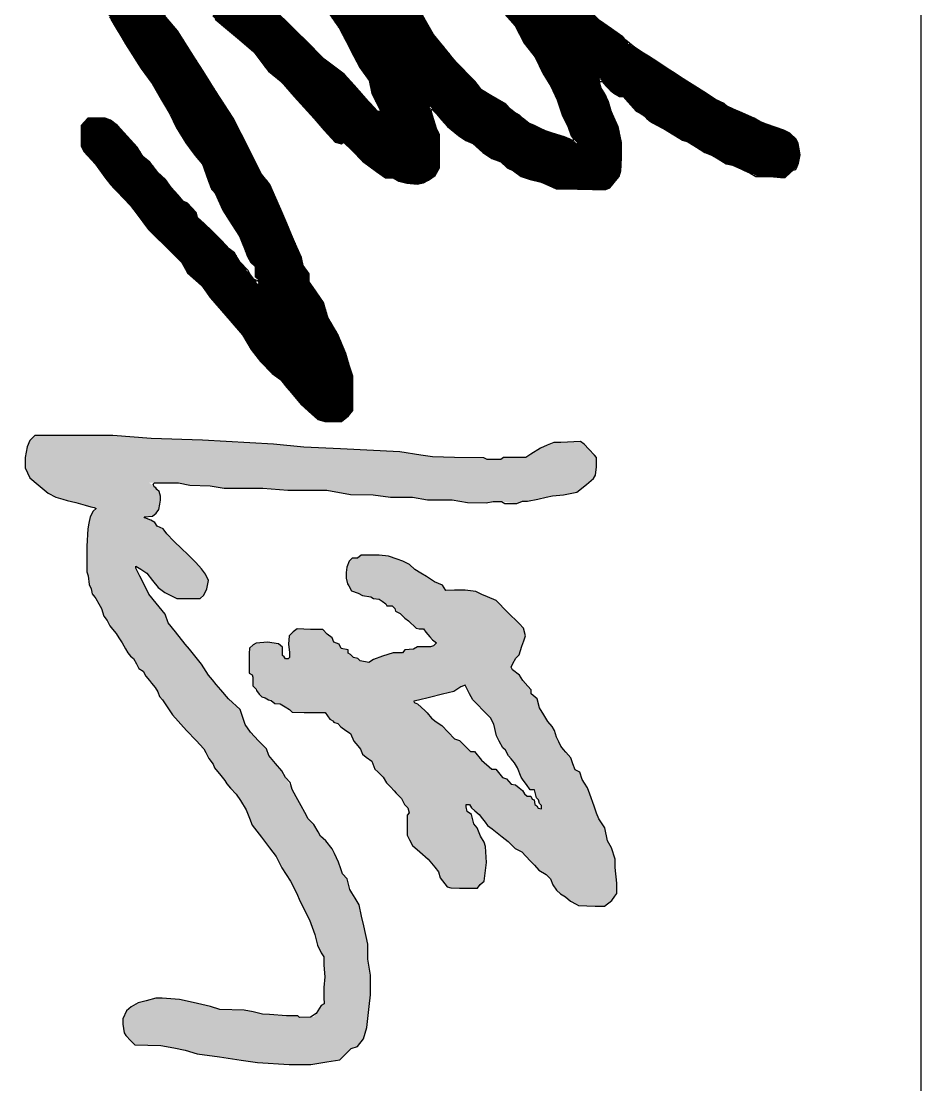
# Model space of a CAD drawing. Extents: x 14207793 to 14719554, y -1675802 to -1228715.
# Drawn here: x 14476330 to 14476996, y -1673942 to -1673155 of the extents above; entities that cross this region are included whole.
import ezdxf

# ---------------------------------------------------------------- set-up
doc = ezdxf.new("R2010")
doc.units = 0
doc.header["$LTSCALE"] = 500
doc.header["$MEASUREMENT"] = 0
doc.layers.get('0').update_dxf_attribs({"linetype": 'CONTINUOUS'})
doc.layers.add('PUB_TITLE', color=4, linetype='CONTINUOUS')

# ---------------------------------------------------------------- blocks, each defined once
blk = doc.blocks.new('dfgj')
h = blk.add_hatch()
h.set_pattern_fill('ANSI31', color=256)
h.set_pattern_definition([(45, (0, 0), (-1.122532015, 1.122532015), [])])
h.paths.add_polyline_path([(24137.1, 20204.9), (24174.1, 20230.8), (24197.3, 20243), (24243.7, 20267.4), (24266.9, 20283.8), (24289.5, 20288.5), (24311.3, 20299.4), (24321.4, 20304.5), (24321.4, 20299.1), (24303.5, 20282.9), (24275.2, 20257.5), (24255.8, 20240), (24229.1, 20204.7), (24195.3, 20170.9), (24183.6, 20159.2), (24157.2, 20132.8), (24138.2, 20113.8), (24124.1, 20095.7), (24108.7, 20076.1), (24082.1, 20051.5), (24061.6, 20032.6), (24042.7, 20015.1), (23991.9, 19969.7), (23959.9, 19942.6), (23933.7, 19915.5), (23912.6, 19901.3), (23872.4, 19860.8), (23850.5, 19849.7), (23831.4, 19834.3), (23808.6, 19823.4), (23786.4, 19806.7), (23766.2, 19798.1), (23748.8, 19782.7), (23714, 19751.9), (23689.9, 19730.6), (23682.7, 19718.1), (23686.4, 19683.4), (23699.5, 19670.3), (23722, 19670.3), (23770.4, 19670.3), (23790.6, 19675.4), (23806.6, 19681.4), (23821.3, 19686.9), (23837.6, 19693), (23848.1, 19697), (23879.6, 19708.8), (23893.8, 19714.1), (23930.4, 19722.1), (23945.3, 19727.5), (23963.3, 19738.6), (23983.6, 19744.6), (23998.8, 19749.1), (24035.7, 19760), (24059, 19769.7), (24090.7, 19782.8), (24103.8, 19791), (24122.6, 19807), (24141.4, 19818.1), (24158.5, 19828.2), (24174.5, 19837.7), (24202.3, 19854.2), (24245.4, 19882), (24272.1, 19901), (24300.6, 19917.7), (24312.6, 19924.8), (24326.4, 19932.9), (24348.7, 19943.7), (24376.5, 19960.8), (24399.2, 19976.9), (24414, 19989.9), (24430.6, 19995.8), (24457.7, 20005.5), (24465.1, 20012), (24495.3, 20026), (24512.7, 20037.1), (24529.1, 20047.5), (24541.2, 20055.2), (24550, 20058.7), (24576.9, 20069.3), (24587.3, 20075.4), (24594.4, 20083), (24612.2, 20083), (24616.1, 20088.2), (24626.6, 20088.2), (24588.9, 20058.1), (24586.6, 20055.8), (24570.6, 20046.5), (24563.4, 20036.7), (24548.6, 20023.5), (24532, 20006.2), (24519, 19992.6), (24508, 19981.2), (24499.4, 19978.7), (24483.2, 19963.3), (24479.2, 19956), (24468.4, 19946.2), (24455.6, 19934.7), (24441, 19924.5), (24428.6, 19910.9), (24410.7, 19897.3), (24400.6, 19884.9), (24384.1, 19874.8), (24346.2, 19840.2), (24336.4, 19827.7), (24333, 19818.2), (24333, 19787.8), (24346.3, 19775.7), (24382.4, 19775.7), (24391.9, 19780.9), (24414.4, 19801.4), (24450.9, 19828.1), (24474.2, 19850.8), (24486.8, 19863), (24502.5, 19874.7), (24529.2, 19894.5), (24570.2, 19936), (24587.6, 19953.6), (24606, 19963.2), (24627.5, 19988.4), (24650, 20004.2), (24689.6, 20038.7), (24714.9, 20060.6), (24740.8, 20076), (24762.2, 20092.4), (24783, 20113), (24794, 20127.4), (24807.9, 20138.9), (24817.3, 20146.8), (24837.7, 20163.8), (24864.1, 20193), (24868, 20205.4), (24868, 20234.9), (24857.6, 20247.6), (24848.3, 20254.8), (24824.9, 20254.8), (24788.2, 20254.8), (24747.9, 20242.4), (24714.5, 20228.8), (24684.2, 20211.2), (24657.9, 20203.4), (24631.8, 20185.2), (24621.5, 20178), (24607.6, 20178), (24593.1, 20167.3), (24578.6, 20164.2), (24555.1, 20154), (24538.6, 20146.9), (24518.7, 20138.4), (24494.4, 20127.9), (24474.2, 20119.2), (24449.9, 20108.7), (24431.6, 20094), (24405.2, 20080.5), (24379.2, 20067.3), (24361, 20058), (24333.3, 20043.9), (24284.1, 20012.5), (24250.5, 19991.2), (24228.4, 19977.1), (24206.2, 19963), (24179.1, 19945.7), (24155, 19925.1), (24134.7, 19920), (24107.9, 19902), (24078.7, 19882.4), (24058.5, 19868.9), (24030.2, 19856.7), (24008, 19842.9), (23989.6, 19840.6), (23975.6, 19830.4), (23950.5, 19826.9), (23972.3, 19846.5), (23991.8, 19870.1), (24021.5, 19894.7), (24031.6, 19903.1), (24081.9, 19944.7), (24112.1, 19976.5), (24133, 19992.7), (24158.3, 20012.4), (24176.7, 20034.1), (24191.7, 20051.8), (24216.2, 20080.6), (24250.4, 20106.1), (24268.7, 20128.4), (24294.8, 20151.7), (24333.8, 20186.7), (24354, 20204.7), (24375.3, 20223.8), (24378.2, 20234.9), (24375.3, 20238.4), (24390.4, 20254.3), (24408.8, 20272.1), (24438.2, 20312.4), (24438.5, 20326.4), (24443.9, 20336.3), (24447.5, 20350.5), (24449.3, 20368.3), (24447.1, 20379.7), (24442.4, 20388.7), (24434.2, 20400.3), (24420.9, 20407.9), (24389.9, 20407.9), (24362.3, 20407.9), (24351.2, 20402.5), (24334.3, 20397.3), (24312.3, 20390.5), (24325.5, 20402.3), (24347.6, 20422.1), (24363.9, 20441.4), (24372.2, 20454.4), (24377.8, 20466.4), (24393.9, 20484.5), (24404.1, 20500.2), (24410.1, 20515.8), (24420.8, 20527.3), (24426, 20538.4), (24436.2, 20552.1), (24441.4, 20567.5), (24446.1, 20587.4), (24457.6, 20613.8), (24458, 20651.5), (24458.8, 20677.9), (24458.8, 20701.4), (24455.8, 20708.3), (24435.7, 20724.7), (24425.7, 20727.8), (24403.3, 20728.6), (24376.1, 20728.6), (24348.6, 20723.2), (24331.1, 20715.4), (24320.8, 20710.8), (24304.5, 20706.1), (24290.5, 20699.7), (24280.5, 20692.8), (24272, 20690.4), (24262.2, 20690.4), (24276.9, 20701.6), (24288.9, 20715.2), (24294.7, 20725.2), (24294.7, 20731.5), (24317.3, 20751.5), (24327.3, 20766.4), (24337.4, 20777.5), (24341.4, 20783.6), (24350.4, 20799.7), (24354.2, 20807.3), (24371.7, 20836.3), (24374.7, 20845.9), (24393.6, 20875.6), (24398.7, 20889.5), (24413.6, 20913.5), (24416, 20924.6), (24422.5, 20939.2), (24425.2, 20945.4), (24436, 20969.9), (24436, 20976), (24436, 20990.7), (24437.7, 21009.3), (24437.7, 21017.7), (24418.7, 21038.1), (24412.4, 21040.9), (24397.6, 21043.8), (24378, 21040.1), (24370.3, 21037), (24359.4, 21025.9), (24354.3, 21015), (24348.8, 20999.7), (24343.4, 20984.5), (24339.2, 20972.6), (24333, 20962.5), (24328.3, 20952.1), (24321.9, 20937.5), (24317, 20926.6), (24312, 20915.3), (24307.2, 20909.6), (24300.1, 20894.6), (24286.7, 20873.8), (24279.8, 20863), (24270.6, 20848.7), (24263.5, 20837.7), (24253.1, 20821.5), (24246.5, 20811.3), (24233.5, 20791), (24224, 20776.3), (24218.4, 20767.6), (24201.5, 20741.4), (24189.7, 20731.1), (24175.8, 20711.3), (24160.9, 20690), (24149.9, 20679.4), (24138.8, 20665.2), (24129.7, 20653.6), (24117.3, 20637.6), (24102.7, 20618.8), (24088.8, 20601), (24077.1, 20589.1), (24070.2, 20578.9), (24064.2, 20570), (24051, 20557.6), (24026.1, 20525.7), (24000.8, 20500.5), (23977.1, 20472), (23956.6, 20447.2), (23931.7, 20420.8), (23904.1, 20391.7), (23904.1, 20352.1), (23920.6, 20335.9), (23964.2, 20335.9), (23978.4, 20341.1), (24008.5, 20371.7), (24023.3, 20393.2), (24043.2, 20417.4), (24079.8, 20456.1), (24109.4, 20487.4), (24144.9, 20518.7), (24170.5, 20541.3), (24201.1, 20557.4), (24225.3, 20576.8), (24253.6, 20590), (24276.7, 20604.2), (24300.9, 20615.5), (24327, 20624.1), (24348.7, 20634.9), (24364.3, 20640), (24377.2, 20650.3), (24369.6, 20636.8), (24366, 20628.1), (24358.9, 20605.2), (24355.6, 20594.9), (24351.4, 20585.9), (24345.7, 20574), (24339.3, 20560.3), (24328.1, 20548.7), (24320.1, 20535.8), (24308.5, 20524.8), (24284.3, 20483.1), (24267.8, 20470.4), (24232.5, 20435.7), (24204.9, 20413.2), (24185.6, 20397.5), (24147.7, 20375.4), (24126.4, 20355.7), (24111.7, 20342.2), (24093.1, 20335.6), (24075.4, 20321.3), (24053.5, 20303.5), (24013.2, 20284.7), (23974.3, 20266.5), (23957, 20254.7), (23937.4, 20244.8), (23921.8, 20236.8), (23901, 20226.3), (23877.4, 20214.3), (23852.8, 20201.9), (23824.8, 20187.7), (23781.3, 20165.6), (23758.1, 20150.8), (23746.4, 20143.3), (23729.2, 20136.5), (23709.1, 20123.8), (23674.4, 20108.1), (23643.4, 20094.1), (23631.2, 20088.5), (23599.6, 20074.3), (23590.3, 20067.1), (23563.4, 20056.9), (23550.7, 20048.9), (23532.8, 20041.7), (23506.6, 20031.2), (23486.5, 20020), (23470, 20015), (23437.9, 20005.4), (23417.2, 19986.2), (23411.9, 19958), (23414.6, 19947), (23422.9, 19942.6), (23466.1, 19942.6), (23481.8, 19948.4), (23498.6, 19954.6), (23512.7, 19959.8), (23528.2, 19965.5), (23540.1, 19969.9), (23565.3, 19979.2), (23575.4, 19986.1), (23595, 19991.6), (23628, 20000.9), (23639.3, 20007.3), (23648.4, 20012.5), (23659.7, 20018.8), (23670.4, 20024.9), (23680.7, 20030.7), (23696.3, 20036.5), (23702.3, 20038.7), (23707.1, 20040.4), (23697.4, 20027.1), (23686.9, 20021.1), (23675.1, 20014.2), (23665.6, 20008.7), (23647.3, 19998.1), (23632.1, 19992.2), (23624.7, 19986.7), (23593.8, 19970.7), (23574.3, 19956.4), (23558.5, 19944.7), (23548.7, 19940.9), (23522.4, 19925.1), (23503, 19909.8), (23481.5, 19897.4), (23466, 19888.5), (23449.8, 19879.1), (23432.5, 19873.4), (23411.5, 19861.3), (23381.4, 19848.1), (23335.7, 19828.1), (23306.5, 19815.3), (23262.7, 19813.7), (23241.9, 19813), (23200.3, 19811.5), (23129.9, 19802.4), (23119.1, 19814.6), (23107.1, 19818.7), (23103.4, 19827.1), (23091.2, 19834.8), (23068.2, 19840), (23021, 19840), (23010.9, 19832.4), (23007, 19824.3), (23007, 19773.8), (23014.6, 19766), (23030.8, 19759.6), (23045.4, 19753.8), (23066, 19740.6), (23109.7, 19728.5), (23173, 19728.5), (23222.7, 19728.5), (23267.6, 19733.3), (23293, 19736), (23351.7, 19742.2), (23376.4, 19750.9), (23394, 19760.6), (23416.4, 19769.6), (23454.7, 19788), (23509.8, 19814.6), (23538.8, 19833.3), (23576.9, 19857.9), (23622.4, 19884.1), (23641.7, 19898.9), (23676.1, 19921.3), (23711.8, 19937.5), (23740.3, 19955.7), (23770.8, 19971.6), (23798.8, 19992), (23818.6, 20006.5), (23839.5, 20015.7), (23876.2, 20043.2), (23891.8, 20048.7), (23920.9, 20069.1), (23960.6, 20090.1), (23988.8, 20111.3), (24021.8, 20131.5), (24045.5, 20141), (24068.7, 20157.2), (24105, 20182.5)])
h = blk.add_hatch(color=256)
h.dxf.hatch_style = 1
h.paths.add_polyline_path([(25690.2, 20443.1), (25690.2, 20458), (25690.2, 20474.8), (25684.1, 20479.6), (25678.1, 20486.4), (25645, 20490.7), (25617.1, 20488.9), (25609.6, 20486.7), (25598.7, 20480.4), (25584.1, 20474.5), (25577.1, 20468.4), (25560.5, 20464), (25555.5, 20456.8), (25546.9, 20455), (25543, 20455), (25543, 20460.7), (25548.7, 20464.4), (25554.1, 20470.4), (25560.6, 20477.9), (25568.4, 20483.9), (25574.2, 20488.3), (25579.9, 20492.6), (25586, 20500.5), (25592.8, 20509.3), (25599.8, 20518.3), (25608, 20528.8), (25620.3, 20541.1), (25626.3, 20552.9), (25642, 20567.7), (25650, 20575.2), (25658.5, 20583.2), (25666.6, 20596.2), (25673.8, 20603.6), (25684.5, 20607.7), (25694, 20614.1), (25700.7, 20621.3), (25705.7, 20630.2), (25713.6, 20638.8), (25718.9, 20648.6), (25721.3, 20653), (25722.2, 20682.6), (25722.2, 20698.6), (25712.4, 20711.7), (25704.7, 20717.1), (25699.9, 20720.5), (25681.9, 20720.5), (25654.1, 20717.7), (25639.2, 20717.7), (25619.2, 20710.9), (25607.1, 20704.4), (25584.3, 20699.4), (25568.1, 20689.1), (25558.2, 20684.7), (25545.7, 20680.8), (25525, 20673.1), (25513.7, 20669), (25505.4, 20663.6), (25498.8, 20659.4), (25486.2, 20655.2), (25481.6, 20647.1), (25471.1, 20643.1), (25460.9, 20639.2), (25450.7, 20630.8), (25445.8, 20626.8), (25439.9, 20621.9), (25432.7, 20618.3), (25424, 20613.9), (25412.8, 20610.5), (25405.7, 20606.7), (25396.7, 20599.1), (25385, 20591.9), (25372.4, 20584.2), (25356.7, 20580.3), (25347.6, 20569.7), (25340.9, 20569.7), (25334.5, 20563.8), (25324.6, 20554.8), (25315.1, 20549), (25305.6, 20536.8), (25301, 20534), (25294.6, 20537.4), (25285.1, 20542.4), (25279, 20548.4), (25264, 20553.3), (25254.7, 20556.4), (25245.4, 20559.5), (25231.9, 20556.2), (25224.2, 20548.2), (25203.7, 20528), (25183.3, 20507.8), (25176.9, 20492.3), (25172.8, 20482.6), (25167.5, 20472.1), (25165.4, 20453), (25165.4, 20434.1), (25165.8, 20419), (25156.2, 20412.9), (25150.3, 20399), (25144.8, 20390.2), (25141.3, 20384.7), (25135.3, 20375.2), (25128.5, 20364.4), (25119.9, 20354.9), (25113.8, 20343), (25110.3, 20333), (25105, 20318), (25103.4, 20301.7), (25103.4, 20287.5), (25103.4, 20274.7), (25103.4, 20270), (25108.6, 20263.4), (25108.9, 20254.1), (25114, 20248.8), (25124.4, 20244.4), (25133.8, 20243.3), (25143.8, 20243.3), (25154.2, 20245.8), (25157.4, 20247.7), (25166.4, 20252.9), (25170.6, 20264.6), (25174.4, 20272.3), (25177.1, 20286.9), (25180.1, 20291.5), (25181.1, 20301.6), (25184.7, 20306.8), (25189.3, 20313.3), (25192.7, 20315.2), (25192.7, 20324.5), (25197.2, 20329.1), (25202.4, 20330.2), (25206.3, 20338.3), (25214.7, 20346.7), (25219, 20353.3), (25232, 20366.6), (25233.2, 20372), (25233.2, 20379.6), (25239.1, 20383.6), (25247.2, 20390.7), (25252.8, 20395.7), (25256.4, 20400.3), (25257.9, 20402.3), (25263.2, 20397), (25264.8, 20392), (25264.8, 20369.1), (25269.1, 20362), (25270.3, 20347), (25275.5, 20342.4), (25275.5, 20326.3), (25281.2, 20307.5), (25287.4, 20291.5), (25292.8, 20283.4), (25290, 20268), (25285.7, 20263.7), (25284, 20256), (25278.4, 20250.9), (25276.1, 20246.6), (25270.6, 20246.6), (25267.7, 20234.3), (25260.2, 20230.8), (25256.7, 20221.7), (25248.9, 20218.6), (25242.6, 20209.7), (25234.3, 20202.3), (25234.3, 20180.1), (25233.6, 20156.8), (25238.4, 20149.5), (25245.7, 20142.8), (25260.4, 20141.7), (25275, 20143.4), (25283.9, 20143.4), (25286.3, 20141), (25286.3, 20136.1), (25282.4, 20133.7), (25280.5, 20131), (25271.2, 20131), (25265.5, 20131), (25259.5, 20123.9), (25256.7, 20104.5), (25258.7, 20084.6), (25261.3, 20079.5), (25267.1, 20072.8), (25276.7, 20072), (25284.1, 20072), (25298.1, 20072), (25311.2, 20072), (25314.6, 20077.5), (25318.4, 20078.8), (25333.6, 20078.8), (25339.7, 20084.4), (25342.2, 20085.2), (25348.7, 20089.6), (25353.4, 20094.4), (25355.1, 20100.7), (25358.5, 20106), (25359.5, 20111.1), (25364.8, 20117.2), (25365.8, 20126.8), (25370.8, 20135.8), (25375.7, 20143.1), (25380.4, 20147.9), (25380.6, 20168.9), (25380.8, 20181.7), (25380.8, 20197.3), (25380.8, 20206.4), (25386.7, 20210.4), (25392.3, 20214.4), (25396.2, 20221.1), (25397.8, 20221), (25400.2, 20228.4), (25406.1, 20234), (25412.3, 20242.9), (25417.7, 20250.7), (25431.1, 20256.7), (25439.8, 20264), (25445.3, 20268.6), (25454.5, 20272.2), (25459.4, 20278.7), (25466.8, 20288.3), (25480.6, 20293.9), (25485.6, 20299.1), (25494.9, 20308.7), (25504.5, 20314.6), (25511.9, 20321.5), (25518.7, 20327.8), (25522.8, 20331.6), (25532.6, 20340.6), (25542.8, 20346), (25548.7, 20352.1), (25557.5, 20354.5), (25562, 20350.7), (25573.8, 20350.7), (25586.8, 20350.7), (25596.9, 20350.7), (25605.5, 20355.2), (25615.2, 20360.3), (25626.6, 20373.4), (25639.1, 20387.9), (25653.3, 20399.4), (25661.7, 20406.3), (25672, 20408.8), (25682.9, 20417.5), (25687.9, 20421.5), (25690.1, 20427.9)])
h.paths.add_polyline_path([(25332.5, 20453.2), (25337.5, 20455.7), (25347.9, 20461), (25358.5, 20466.6), (25366.7, 20474.6), (25377.1, 20484.8), (25390.3, 20497.7), (25401.4, 20503.7), (25422, 20508.2), (25431.1, 20513.1), (25443.1, 20519.7), (25447.3, 20524.1), (25457.1, 20529.4), (25462.5, 20534.1), (25469.7, 20540.3), (25478.6, 20545.4), (25494.9, 20551.9), (25499.8, 20555.4), (25507.9, 20561.1), (25517.3, 20567.8), (25517.3, 20575.6), (25531.1, 20578.8), (25534.6, 20582.5), (25541.2, 20584.3), (25544.6, 20587.8), (25550.5, 20587.8), (25549.2, 20581.7), (25545.1, 20579.6), (25543, 20575.9), (25534.8, 20574.5), (25533.4, 20571), (25528.1, 20569.1), (25528.1, 20562.4), (25523.9, 20557.6), (25518.5, 20554.1), (25513.7, 20548.4), (25508.3, 20542.1), (25507, 20534.3), (25497.9, 20525.8), (25495.1, 20518.9), (25480.9, 20507.3), (25480.9, 20500), (25465, 20482.2), (25449.6, 20469.3), (25449.6, 20462.6), (25430.4, 20443.4), (25427.2, 20434.3), (25403.5, 20411.8), (25397.4, 20402.1), (25390.7, 20393.9), (25381.2, 20386), (25377.4, 20381.9), (25372, 20376.3), (25365.5, 20369.3), (25363.4, 20362.9), (25360.7, 20362.3), (25359.1, 20370.9), (25354.3, 20390), (25348.6, 20413), (25343.5, 20433.1), (25335.4, 20445.4)], flags=16)
h = blk.add_hatch(color=256)
h.dxf.hatch_style = 1
h.paths.add_polyline_path([(24892.3, 19832), (24892.3, 19732.5), (24892.3, 19694.3), (24901.4, 19685.2), (24912.3, 19680.6), (24931.2, 19676.9), (24949.4, 19676.9), (24966.9, 19685.3), (24994.1, 19717.6), (25001.3, 19731.2), (25004.7, 19743.6), (25006.8, 19751.4), (25010.9, 19766.7), (25015.4, 19783.2), (25018, 19792.9), (25020.1, 19800.5), (25020.4, 19800.4), (25021.2, 19802.1), (25025.9, 19797.3), (25035.9, 19791.8), (25056.9, 19787.6), (25087.7, 19786.1), (25132.6, 19786.1), (25140.1, 19788.5), (25155.1, 19790.1), (25174.9, 19799.2), (25189.5, 19806.8), (25197.6, 19812), (25211.2, 19815.8), (25218.8, 19821.7), (25228, 19826.2), (25233.7, 19831), (25241.7, 19837.7), (25249, 19842.4), (25258.2, 19848.5), (25275.5, 19858.3), (25281.5, 19862.8), (25285.6, 19868.5), (25303.3, 19877.9), (25307.8, 19885.4), (25316.7, 19889.8), (25324.3, 19896.3), (25328.9, 19900.2), (25339.8, 19909.4), (25352.7, 19914.3), (25359.7, 19920.8), (25385.2, 19936.8), (25430.3, 19978.5), (25444.7, 19992.4), (25461.7, 20001.3), (25471.7, 20008.6), (25478.3, 20010.9), (25491.6, 20022), (25520, 20045.8), (25548.6, 20065.5), (25579.2, 20077.5), (25600.6, 20093.9), (25619.2, 20108.1), (25634.7, 20119.9), (25654.5, 20129.9), (25677.9, 20145.1), (25700, 20156.3), (25713, 20161.5), (25724.9, 20167.8), (25735, 20173), (25746.1, 20178.8), (25771.9, 20187.9), (25790.8, 20192.8), (25804.4, 20198.9), (25811.6, 20203.6), (25826.4, 20203.6), (25846.6, 20205.6), (25865.4, 20204), (25883.4, 20204), (25894.5, 20204.3), (25897.4, 20198.9), (25917.2, 20186.8), (25918.5, 20161.2), (25915.7, 20157.9), (25915.7, 20138), (25913.4, 20107.8), (25912.5, 20095.8), (25908.6, 20079), (25905.3, 20063.6), (25904.4, 20020.3), (25898.8, 20003.9), (25887, 19949.2), (25884.3, 19918.7), (25884.3, 19907.8), (25892.8, 19876.4), (25899.9, 19864), (25906.9, 19856.1), (25921, 19849.2), (25930.3, 19849.2), (25945.6, 19851.5), (25950.2, 19854.6), (25966.8, 19870.4), (25967.6, 19916.3), (25972.2, 19939.3), (25976.1, 19959.2), (25982.5, 19980.4), (25988, 20019.6), (25993.5, 20058.1), (25997.6, 20087.1), (26001.1, 20143), (26001.1, 20181.1), (25992.8, 20232.3), (25973.3, 20252), (25969.8, 20263.2), (25956.2, 20273.9), (25935.9, 20279.9), (25878.3, 20286.1), (25843.9, 20286.1), (25815.8, 20281.5), (25789.2, 20281.5), (25756.8, 20274.3), (25720, 20266.1), (25708, 20259), (25698.7, 20253.4), (25692.8, 20249.8), (25674.2, 20244.8), (25665.1, 20236.6), (25644.6, 20230), (25621.2, 20218.3), (25606.8, 20207.6), (25598.9, 20198), (25578.4, 20186.5), (25568.1, 20176.4), (25556.9, 20170.2), (25545.3, 20163.8), (25529.7, 20155.1), (25495.7, 20136.4), (25495.4, 20136.1), (25483.4, 20129.6), (25470.7, 20118.8), (25456.5, 20106.8), (25445, 20102.5), (25430.6, 20088.8), (25407.6, 20066.9), (25375.8, 20056.2), (25356.7, 20035.8), (25340.9, 20022.4), (25331.3, 20014.2), (25323.5, 20007.6), (25315, 20000.4), (25295.5, 19988.3), (25268.9, 19966.7), (25260.1, 19959.6), (25238.6, 19942.1), (25222.9, 19929.4), (25207.2, 19924.2), (25187.8, 19908.1), (25172, 19895.1), (25154.2, 19886.3), (25140.2, 19879.4), (25121.2, 19870), (25128.3, 19881), (25135.2, 19891.7), (25160.3, 19911.8), (25169.3, 19923.5), (25180.1, 19944.6), (25180.1, 19985.8), (25174.1, 19992.5), (25162.6, 19997.8), (25148.4, 20000.2), (25137.2, 19995.4), (25127.8, 19988.2), (25116.4, 19978), (25101.8, 19963.2), (25092.4, 19953.6), (25078.5, 19939.5), (25054.7, 19915.4), (25052.3, 19909.7), (25046, 19905.6), (25041.8, 19898.7), (25036.4, 19884.4), (25034.5, 19901.9), (25029.2, 19908.4), (25023, 19912.9), (25006.7, 19915.9), (24999.5, 19915.9), (24996.9, 19915), (24984.7, 19907.4), (24975.7, 19895.9), (24976, 19947.6), (24979.8, 19967.8), (24981, 20003.4), (24985.5, 20028.3), (24985.1, 20096.4), (24989.1, 20140.4), (24989.1, 20188.1), (24989.1, 20209.1), (24996.4, 20250.7), (24997.2, 20290.8), (25001.5, 20321.3), (25001.5, 20348.5), (25001.5, 20360.2), (25005.8, 20386.4), (25005.8, 20409.8), (25005.8, 20429.9), (25010.9, 20457.5), (25011.3, 20490.2), (25008.8, 20502.2), (25008.8, 20517), (25012.1, 20544.1), (25008.5, 20554.1), (25008.5, 20563), (25004.7, 20581.1), (25001.2, 20596.2), (24998.7, 20607.4), (24996.9, 20626.6), (24992.6, 20649.8), (24968.4, 20679.3), (24962.7, 20682.9), (24947.6, 20685), (24931.3, 20685), (24927, 20680.9), (24907.8, 20663.2), (24903, 20656.5), (24905.2, 20607.9), (24914.7, 20586.2), (24925.7, 20568.8), (24931.2, 20560.1), (24931.2, 20526.4), (24931.5, 20520.5), (24934.7, 20516.3), (24934.9, 20491.8), (24931.9, 20486.3), (24931, 20434.5), (24930.2, 20395.3), (24926.9, 20374.7), (24921, 20337.9), (24916, 20233.1), (24913, 20168.7), (24907.7, 20115), (24900.7, 19990), (24897.7, 19899.6)])
for points in [[(24370.3, 21037), (24359.4, 21025.9), (24354.3, 21015), (24348.8, 20999.7), (24343.4, 20984.5), (24339.2, 20972.6), (24333, 20962.5), (24328.3, 20952.1), (24321.9, 20937.5), (24317, 20926.6), (24312, 20915.3), (24307.2, 20909.6), (24300.1, 20894.6), (24286.7, 20873.8), (24279.8, 20863), (24270.6, 20848.7), (24263.5, 20837.7), (24253.1, 20821.5), (24246.5, 20811.3), (24233.5, 20791), (24224, 20776.3), (24218.4, 20767.6), (24208.5, 20752.2), (24195.8, 20736.4), (24189.7, 20731.1), (24175.8, 20711.3), (24160.9, 20690)], [(24144.9, 20518.7), (24170.5, 20541.3), (24201.1, 20557.4), (24225.3, 20576.8), (24253.6, 20590), (24276.7, 20604.2), (24300.9, 20615.5), (24327, 20624.1), (24348.7, 20634.9), (24364.3, 20640), (24369, 20643.7), (24373.5, 20643.7), (24369.6, 20636.8), (24366, 20628.1), (24358.9, 20605.2), (24355.6, 20594.9), (24351.4, 20585.9), (24345.7, 20574), (24341.7, 20565.5), (24333.3, 20554.1), (24328.1, 20548.7), (24322.4, 20539.5), (24317, 20532.8), (24308.5, 20524.8), (24293.2, 20498.5), (24282.9, 20482.1), (24267.8, 20470.4), (24232.5, 20435.7), (24204.9, 20413.2), (24185.6, 20397.5), (24169.4, 20388), (24147.7, 20375.4)], [(24137.1, 20204.9), (24174.1, 20230.8), (24197.3, 20243), (24223.7, 20256.9), (24243.7, 20267.4), (24266.9, 20283.8), (24289.5, 20288.5), (24311.3, 20299.4), (24321.4, 20304.5), (24321.4, 20299.1), (24303.5, 20282.9), (24275.2, 20257.5), (24255.8, 20240), (24229.1, 20204.7), (24195.3, 20170.9), (24183.6, 20159.2), (24157.2, 20132.8)], [(24158.5, 19828.2), (24174.5, 19837.7), (24190.9, 19847.4), (24202.3, 19854.2), (24245.4, 19882), (24272.1, 19901), (24300.6, 19917.7), (24312.6, 19924.8), (24326.4, 19932.9), (24348.7, 19943.7), (24376.5, 19960.8), (24399.2, 19976.9), (24414, 19989.9), (24430.6, 19995.8), (24444.1, 20000.7), (24457.7, 20005.5), (24465.1, 20012), (24476.9, 20017.4), (24495.3, 20026), (24512.7, 20037.1), (24529.1, 20047.5), (24541.2, 20055.2), (24550, 20058.7), (24565.9, 20065), (24576.9, 20069.3), (24587.3, 20075.4), (24594.4, 20083), (24602.5, 20083), (24612.2, 20083), (24616.1, 20088.2), (24620.7, 20088.2), (24616.7, 20080.3), (24607.7, 20073.1), (24601.4, 20070.4), (24586.6, 20055.8), (24578.9, 20051.3), (24570.6, 20046.5), (24563.4, 20036.7), (24548.6, 20023.5), (24532, 20006.2), (24519, 19992.6), (24508, 19981.2), (24499.4, 19978.7), (24483.2, 19963.3), (24479.2, 19956), (24468.4, 19946.2), (24455.6, 19934.7), (24441, 19924.5), (24428.6, 19910.9), (24410.7, 19897.3), (24400.6, 19884.9), (24384.1, 19874.8), (24364.7, 19857.1), (24346.2, 19840.2), (24336.4, 19827.7), (24333, 19818.2), (24333, 19787.8), (24346.3, 19775.7), (24360.4, 19775.7), (24382.4, 19775.7), (24391.9, 19780.9), (24414.4, 19801.4), (24437, 19817.9), (24450.9, 19828.1), (24474.2, 19850.8), (24486.8, 19863), (24502.5, 19874.7), (24529.2, 19894.5), (24570.2, 19936), (24587.6, 19953.6), (24606, 19963.2), (24627.5, 19988.4), (24650, 20004.2), (24689.6, 20038.7), (24714.9, 20060.6), (24740.8, 20076), (24762.2, 20092.4), (24783, 20113), (24794, 20127.4), (24807.9, 20138.9), (24817.3, 20146.8), (24837.7, 20163.8), (24854.7, 20182.6), (24864.1, 20193), (24868, 20205.4), (24868, 20234.9), (24857.6, 20247.6), (24848.3, 20254.8), (24824.9, 20254.8), (24798.6, 20254.8), (24788.2, 20254.8), (24768.6, 20248.7), (24747.9, 20242.4), (24714.5, 20228.8), (24684.2, 20211.2), (24657.9, 20203.4), (24631.8, 20185.2), (24621.5, 20178), (24607.6, 20178), (24593.1, 20167.3), (24578.6, 20164.2), (24555.1, 20154), (24538.6, 20146.9), (24518.7, 20138.4), (24494.4, 20127.9), (24474.2, 20119.2), (24449.9, 20108.7), (24431.6, 20094), (24405.2, 20080.5), (24379.2, 20067.3), (24361, 20058), (24333.3, 20043.9), (24284.1, 20012.5), (24250.5, 19991.2), (24228.4, 19977.1), (24206.2, 19963), (24179.1, 19945.7), (24155, 19925.1)], [(24158.3, 20012.4), (24176.7, 20034.1), (24191.7, 20051.8), (24216.2, 20080.6), (24234.8, 20094.5), (24250.4, 20106.1), (24268.7, 20128.4), (24294.8, 20151.7), (24333.8, 20186.7), (24354, 20204.7), (24375.3, 20223.8), (24378.2, 20234.9), (24375.3, 20238.4), (24390.4, 20254.3), (24408.8, 20272.1), (24426.9, 20296.9), (24438.2, 20312.4), (24438.5, 20326.4), (24443.9, 20336.3), (24447.5, 20350.5), (24449.3, 20368.3), (24447.1, 20379.7), (24442.4, 20388.7), (24434.2, 20400.3), (24420.9, 20407.9), (24389.9, 20407.9), (24362.3, 20407.9), (24351.2, 20402.5), (24334.3, 20397.3), (24319.9, 20392.9), (24316.7, 20394.5), (24325.5, 20402.3), (24335.8, 20411.6), (24347.6, 20422.1), (24363.9, 20441.4), (24372.2, 20454.4), (24377.8, 20466.4), (24393.9, 20484.5), (24404.1, 20500.2), (24410.1, 20515.8), (24420.8, 20527.3), (24426, 20538.4), (24436.2, 20552.1), (24441.4, 20567.5), (24446.1, 20587.4), (24451.9, 20600.7), (24457.6, 20613.8), (24458, 20651.5), (24458.8, 20677.9), (24458.8, 20701.4), (24455.8, 20708.3), (24449.2, 20713.7), (24443.7, 20718.2), (24435.7, 20724.7), (24425.7, 20727.8), (24403.3, 20728.6), (24376.1, 20728.6), (24348.6, 20723.2), (24331.1, 20715.4), (24320.8, 20710.8), (24304.5, 20706.1), (24290.5, 20699.7), (24280.5, 20692.8), (24272, 20690.4), (24268.2, 20690.4), (24268.2, 20694.9), (24276.9, 20701.6), (24283.5, 20709.1), (24288.9, 20715.2), (24294.7, 20725.2), (24294.7, 20731.5), (24304.9, 20740.6), (24320.7, 20754.6), (24322.4, 20758.2), (24324.2, 20761.8), (24327.3, 20766.4), (24333.2, 20772.8), (24337.4, 20777.5), (24341.4, 20783.6), (24350.4, 20799.7), (24354.2, 20807.3), (24364.4, 20824.2), (24371.7, 20836.3), (24374.7, 20845.9), (24384.4, 20861.1), (24393.6, 20875.6), (24398.7, 20889.5), (24404.6, 20899), (24413.6, 20913.5), (24416, 20924.6), (24422.5, 20939.2), (24425.2, 20945.4), (24429.8, 20955.9), (24436, 20965.5), (24436, 20976), (24436, 20990.7), (24437.7, 21009.3), (24437.7, 21017.7), (24429.7, 21026.3), (24425, 21031.4), (24423.5, 21036), (24418.3, 21038.3), (24412.4, 21040.9), (24397.6, 21043.8), (24387.3, 21041.9), (24378, 21040.1), (24370.3, 21037), (24370.1, 21036.8)], [(25165.8, 20419), (25156.2, 20412.9), (25150.3, 20399), (25144.8, 20390.2), (25141.3, 20384.7), (25135.3, 20375.2), (25128.5, 20364.4), (25119.9, 20354.9), (25113.8, 20343), (25110.3, 20333), (25105, 20318), (25103.4, 20301.7), (25103.4, 20287.5), (25103.4, 20274.7), (25103.4, 20270), (25108.6, 20263.4), (25108.9, 20254.1), (25114, 20248.8), (25124.4, 20244.4), (25133.8, 20243.3), (25143.8, 20243.3), (25154.2, 20245.8), (25157.4, 20247.7), (25166.4, 20252.9), (25170.6, 20264.6), (25174.4, 20272.3), (25177.1, 20286.9), (25180.1, 20291.5), (25181.1, 20301.6), (25184.7, 20306.8), (25189.3, 20313.3), (25192.7, 20315.2), (25192.7, 20324.5), (25197.2, 20329.1), (25202.4, 20330.2), (25206.3, 20338.3), (25214.7, 20346.7), (25219, 20353.3), (25232, 20366.6), (25233.2, 20372), (25233.2, 20379.6), (25239.1, 20383.6), (25247.2, 20390.7), (25252.8, 20395.7), (25256.4, 20400.3), (25257.9, 20402.3), (25263.2, 20397), (25264.8, 20392), (25264.8, 20369.1), (25269.1, 20362), (25270.3, 20347), (25275.5, 20342.4), (25275.5, 20326.3), (25281.2, 20307.5), (25287.4, 20291.5), (25292.8, 20283.4), (25290, 20268), (25285.7, 20263.7), (25284, 20256), (25278.4, 20250.9), (25276.1, 20246.6), (25270.6, 20246.6), (25267.7, 20234.3), (25260.2, 20230.8), (25256.7, 20221.7), (25248.9, 20218.6), (25242.6, 20209.7), (25234.3, 20202.3), (25234.3, 20180.1), (25233.6, 20156.8), (25238.4, 20149.5), (25245.7, 20142.8), (25260.4, 20141.7), (25275, 20143.4), (25283.9, 20143.4), (25286.3, 20141), (25286.3, 20136.1), (25282.4, 20133.7), (25280.5, 20131), (25271.2, 20131), (25265.5, 20131), (25259.5, 20123.9), (25256.7, 20104.5), (25258.7, 20084.6), (25261.3, 20079.5), (25267.1, 20072.8), (25276.7, 20072), (25284.1, 20072), (25298.1, 20072), (25311.2, 20072), (25314.6, 20077.5), (25318.4, 20078.8), (25330.2, 20078.8), (25333.6, 20078.8), (25339.7, 20084.4), (25342.2, 20085.2), (25348.7, 20089.6), (25353.4, 20094.4), (25355.1, 20100.7), (25358.5, 20106), (25359.5, 20111.1), (25364.8, 20117.2), (25365.8, 20126.8), (25370.8, 20135.8), (25375.7, 20143.1), (25380.4, 20147.9), (25380.6, 20168.9), (25380.8, 20181.7), (25380.8, 20197.3), (25380.8, 20206.4), (25386.7, 20210.4), (25392.3, 20214.4), (25396.2, 20221.1), (25397.8, 20221), (25400.2, 20228.4), (25406.1, 20234), (25412.3, 20242.9), (25417.7, 20250.7), (25431.1, 20256.7), (25439.8, 20264), (25445.3, 20268.6), (25454.5, 20272.2), (25459.4, 20278.7), (25466.8, 20288.3), (25480.6, 20293.9), (25485.6, 20299.1), (25494.9, 20308.7), (25504.5, 20314.6), (25511.9, 20321.5), (25518.7, 20327.8), (25522.8, 20331.6), (25532.6, 20340.6), (25542.8, 20346), (25548.7, 20352.1), (25557.5, 20354.5), (25562, 20350.7), (25573.8, 20350.7), (25586.8, 20350.7), (25596.9, 20350.7), (25605.5, 20355.2), (25615.2, 20360.3), (25626.6, 20373.4), (25639.1, 20387.9), (25653.3, 20399.4), (25661.7, 20406.3), (25672, 20408.8), (25682.9, 20417.5), (25687.9, 20421.5), (25690.1, 20427.9), (25690.2, 20443.1), (25690.2, 20458), (25690.2, 20474.8), (25684.1, 20479.6), (25678.1, 20486.4), (25645, 20490.7), (25617.1, 20488.9), (25609.6, 20486.7), (25598.7, 20480.4), (25584.1, 20474.5), (25577.1, 20468.4), (25560.5, 20464), (25555.5, 20456.8), (25546.9, 20455), (25543, 20455), (25543, 20460.7), (25548.7, 20464.4), (25554.1, 20470.4), (25560.6, 20477.9), (25568.4, 20483.9), (25574.2, 20488.3), (25579.9, 20492.6), (25586, 20500.5), (25592.8, 20509.3), (25599.8, 20518.3), (25608, 20528.8), (25620.3, 20541.1), (25626.3, 20552.9), (25642, 20567.7), (25650, 20575.2), (25658.5, 20583.2), (25666.6, 20596.2), (25673.8, 20603.6), (25684.5, 20607.7), (25694, 20614.1), (25700.7, 20621.3), (25705.7, 20630.2), (25713.6, 20638.8), (25718.9, 20648.6), (25721.3, 20653), (25722.2, 20682.6), (25722.2, 20698.6), (25712.4, 20711.7), (25704.7, 20717.1), (25699.9, 20720.5), (25681.9, 20720.5), (25654.1, 20717.7), (25639.2, 20717.7), (25619.2, 20710.9), (25607.1, 20704.4), (25584.3, 20699.4), (25568.1, 20689.1), (25558.2, 20684.7), (25545.7, 20680.8), (25525, 20673.1), (25513.7, 20669), (25505.4, 20663.6), (25498.8, 20659.4), (25486.2, 20655.2), (25481.6, 20647.1), (25471.1, 20643.1), (25460.9, 20639.2), (25450.7, 20630.8), (25445.8, 20626.8), (25439.9, 20621.9), (25432.7, 20618.3), (25424, 20613.9), (25412.8, 20610.5), (25405.7, 20606.7), (25396.7, 20599.1), (25385, 20591.9), (25372.4, 20584.2), (25356.7, 20580.3), (25347.6, 20569.7), (25340.9, 20569.7), (25334.5, 20563.8), (25324.6, 20554.8), (25315.1, 20549), (25305.6, 20536.8), (25301, 20534), (25294.6, 20537.4), (25285.1, 20542.4), (25279, 20548.4), (25264, 20553.3), (25254.7, 20556.4), (25245.4, 20559.5), (25231.9, 20556.2), (25224.2, 20548.2), (25203.7, 20528), (25183.3, 20507.8), (25176.9, 20492.3), (25172.8, 20482.6), (25167.5, 20472.1), (25165.4, 20453), (25165.4, 20434.1), (25165.8, 20419)], [(24903, 20656.5), (24904.6, 20621.6), (24904.6, 20609.3), (24909.6, 20597.8), (24914.7, 20586.2), (24925.7, 20568.8), (24931.2, 20560.1), (24931.2, 20539.3), (24931.2, 20526.4), (24931.5, 20520.5), (24934.7, 20516.3), (24934.9, 20491.8), (24931.9, 20486.3), (24931, 20434.5), (24930.2, 20395.3), (24926.9, 20374.7), (24921, 20337.9), (24916, 20233.1), (24913, 20168.7), (24907.7, 20115), (24900.7, 19990), (24897.7, 19899.6), (24892.3, 19832), (24892.3, 19732.5), (24892.3, 19694.3), (24901.4, 19685.2), (24912.3, 19680.6), (24931.2, 19676.9), (24949.4, 19676.9), (24958.5, 19681.3), (24966.9, 19685.3), (24979.4, 19700.2), (24994.1, 19717.6), (25001.3, 19731.2), (25004.7, 19743.6), (25006.8, 19751.4), (25010.9, 19766.7), (25015.4, 19783.2), (25018, 19792.9), (25019.7, 19799.1), (25021.2, 19802.1), (25025.9, 19797.3), (25035.9, 19791.8), (25047.2, 19789.5), (25056.9, 19787.6), (25087.7, 19786.1), (25108.3, 19786.1), (25132.6, 19786.1), (25140.1, 19788.5), (25155.1, 19790.1), (25162.9, 19793.7), (25171.7, 19795.6), (25177.3, 19799.9), (25180, 19801.9), (25189.5, 19806.8), (25197.6, 19812), (25211.2, 19815.8), (25218.8, 19821.7), (25228, 19826.2), (25233.7, 19831), (25241.7, 19837.7), (25249, 19842.4), (25258.2, 19848.5), (25268.6, 19854.3), (25275.5, 19858.3), (25281.5, 19862.8), (25285.6, 19868.5), (25295, 19873.5), (25303.3, 19877.9), (25307.8, 19885.4), (25316.7, 19889.8), (25324.3, 19896.3), (25328.9, 19900.2), (25336.5, 19906.6), (25344.6, 19911.2), (25352.7, 19914.3), (25358.3, 19919.5), (25368.9, 19926.5), (25385.2, 19936.8), (25412.4, 19961.9), (25430.3, 19978.5), (25444.7, 19992.4), (25451.5, 19996), (25461.7, 20001.3), (25471.7, 20008.6), (25478.3, 20010.9), (25491.6, 20022), (25500.6, 20029.5), (25506.8, 20032.8), (25514.1, 20039.4), (25524.8, 20049.1), (25535.9, 20056.7), (25552.5, 20067), (25566.8, 20072.6), (25579.2, 20077.5), (25600.6, 20093.9), (25619.2, 20108.1), (25634.7, 20119.9), (25654.5, 20129.9), (25677.9, 20145.1), (25700, 20156.3), (25713, 20161.5), (25724.9, 20167.8), (25735, 20173), (25746.1, 20178.8), (25771.9, 20187.9), (25790.8, 20192.8), (25804.4, 20198.9), (25811.6, 20203.6), (25826.4, 20203.6), (25846.6, 20205.6), (25865.4, 20204), (25883.4, 20204), (25894.5, 20204.3), (25897.4, 20198.9), (25911.5, 20190.3), (25917.6, 20180.1), (25918.5, 20161.2), (25915.7, 20157.9), (25915.7, 20138), (25913.4, 20107.8), (25912.5, 20095.8), (25908.6, 20079), (25905.3, 20063.6), (25904.4, 20020.3), (25898.8, 20003.9), (25892.2, 19973.3), (25887, 19949.2), (25884.3, 19918.7), (25884.3, 19907.8), (25889, 19890.4), (25892.8, 19876.4), (25899.9, 19864), (25906.9, 19856.1), (25921, 19849.2), (25930.3, 19849.2), (25945.6, 19851.5), (25950.2, 19854.6), (25959.4, 19863.4), (25966.8, 19870.4), (25967.6, 19916.3), (25972.2, 19939.3), (25976.1, 19959.2), (25982.5, 19980.4), (25988, 20019.6), (25993.5, 20058.1), (25997.6, 20087.1), (26001.1, 20143), (26001.1, 20165.5), (26001.1, 20181.1), (25996.5, 20209.2), (25992.8, 20232.3), (25973.3, 20252), (25969.8, 20263.2), (25956.2, 20273.9), (25935.9, 20279.9), (25898.8, 20283.9), (25878.3, 20286.1), (25843.9, 20286.1), (25815.8, 20281.5), (25789.2, 20281.5), (25756.8, 20274.3), (25739.6, 20270.5), (25720, 20266.1), (25708, 20259), (25698.7, 20253.4), (25692.8, 20249.8), (25674.2, 20244.8), (25665.1, 20236.6), (25656.2, 20233.8), (25644.6, 20230), (25629.6, 20222.5), (25621.2, 20218.3), (25606.8, 20207.6), (25598.9, 20198), (25591.2, 20193.7), (25578.4, 20186.5), (25568.1, 20176.4), (25556.9, 20170.2), (25545.3, 20163.8), (25529.7, 20155.1), (25516.6, 20147.9), (25504.3, 20144.7), (25495.4, 20136.1), (25483.4, 20129.6), (25470.7, 20118.8), (25456.5, 20106.8), (25445, 20102.5), (25430.6, 20088.8), (25415.3, 20074.3), (25402.1, 20065.1), (25387.9, 20060.3), (25375.8, 20056.2), (25356.7, 20035.8), (25340.9, 20022.4), (25331.3, 20014.2), (25323.5, 20007.6), (25315, 20000.4), (25295.5, 19988.3), (25268.9, 19966.7), (25260.1, 19959.6), (25238.6, 19942.1), (25222.9, 19929.4), (25207.2, 19924.2), (25187.8, 19908.1), (25172, 19895.1), (25154.2, 19886.3), (25140.2, 19879.4), (25126.2, 19872.5), (25122.8, 19872.5), (25128.3, 19881), (25135.2, 19891.7), (25147.9, 19901.9), (25160.3, 19911.8), (25169.3, 19923.5), (25180.1, 19944.6), (25180.1, 19968.6), (25180.1, 19985.8), (25174.1, 19992.5), (25162.6, 19997.8), (25148.4, 20000.2), (25137.2, 19995.4), (25127.8, 19988.2), (25116.4, 19978), (25101.8, 19963.2), (25092.4, 19953.6), (25078.5, 19939.5), (25066, 19926.9), (25057, 19920.8), (25052.3, 19909.7), (25046, 19905.6), (25041.8, 19898.7), (25037.9, 19888.3), (25036.1, 19886.9), (25034.5, 19901.9), (25029.2, 19908.4), (25023, 19912.9), (25013.3, 19914.7), (25006.7, 19915.9), (24999.5, 19915.9), (24991.4, 19913.2), (24987.7, 19909.3), (24984.7, 19907.4), (24982.7, 19904.8), (24978.4, 19903), (24975.7, 19905), (24976, 19947.6), (24979.8, 19967.8), (24981, 20003.4), (24985.5, 20028.3), (24985.1, 20096.4), (24989.1, 20140.4), (24989.1, 20188.1), (24989.1, 20209.1), (24996.4, 20250.7), (24997.2, 20290.8), (25001.5, 20321.3), (25001.5, 20348.5), (25001.5, 20360.2), (25005.8, 20386.4), (25005.8, 20409.8), (25005.8, 20429.9), (25010.9, 20457.5), (25011.3, 20490.2), (25008.8, 20502.2), (25008.8, 20517), (25012.1, 20522.9), (25012.1, 20544.1), (25008.5, 20554.1), (25008.5, 20563), (25004.7, 20581.1), (25001.2, 20596.2), (24998.7, 20607.4), (24996.9, 20626.6), (24992.6, 20649.8), (24978.6, 20666.8), (24968.4, 20679.3), (24962.7, 20682.9), (24947.6, 20685), (24931.3, 20685), (24927, 20680.9), (24916.7, 20671.4), (24907.8, 20663.2), (24903, 20656.5)], [(25335.4, 20445.4), (25343.5, 20433.1), (25348.6, 20413), (25354.3, 20390), (25359.1, 20370.9), (25360.7, 20362.3), (25363.4, 20362.9), (25365.5, 20369.3), (25372, 20376.3), (25377.4, 20381.9), (25381.2, 20386), (25390.7, 20393.9), (25397.4, 20402.1), (25403.5, 20411.8), (25427.2, 20434.3), (25430.4, 20443.4), (25449.6, 20462.6), (25449.6, 20469.3), (25465, 20482.2), (25480.9, 20500), (25480.9, 20507.3), (25495.1, 20518.9), (25497.9, 20525.8), (25507, 20534.3), (25508.3, 20542.1), (25513.7, 20548.4), (25518.5, 20554.1), (25523.9, 20557.6), (25528.1, 20562.4), (25528.1, 20569.1), (25533.4, 20571), (25534.8, 20574.5), (25543, 20575.9), (25545.1, 20579.6), (25549.2, 20581.7), (25550.5, 20587.8), (25544.6, 20587.8), (25541.2, 20584.3), (25534.6, 20582.5), (25531.1, 20578.8), (25517.3, 20575.6), (25517.3, 20567.8), (25507.9, 20561.1), (25499.8, 20555.4), (25494.9, 20551.9), (25478.6, 20545.4), (25469.7, 20540.3), (25462.5, 20534.1), (25457.1, 20529.4), (25447.3, 20524.1), (25443.1, 20519.7), (25431.1, 20513.1), (25422, 20508.2), (25401.4, 20503.7), (25390.3, 20497.7), (25377.1, 20484.8), (25366.7, 20474.6), (25358.5, 20466.6), (25347.9, 20461), (25337.5, 20455.7), (25332.5, 20453.2), (25335.4, 20445.4)]]:
    blk.add_lwpolyline(points)

msp = doc.modelspace()

# ---------------------------------------------------------------- linework, layer by layer
at = {"layer": 'PUB_TITLE'}
msp.add_line((14476995.88, -1668602.5), (14476995.88, -1674602.5, -1200), dxfattribs=at)

# ---------------------------------------------------------------- block references
at = {"xscale": 0.4199999999254942, "yscale": 0.4199999999254942, "zscale": 0.42, "rotation": 270}
msp.add_blockref('dfgj', (14468068.15, -1663006.73, -1069.14), dxfattribs=at)

doc.saveas('drawing.dxf')
